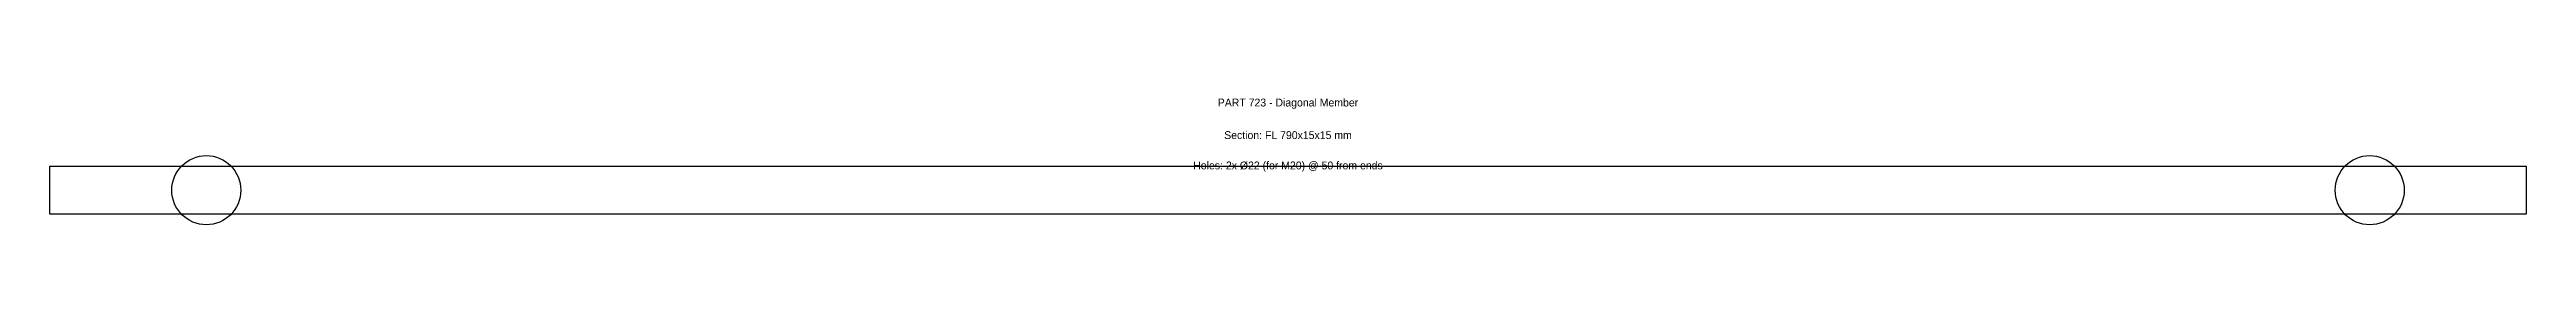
# Model space of a CAD drawing. Header units: millimetres. Extents: x 0 to 790, y -4 to 37.
import ezdxf

# ---------------------------------------------------------------- set-up
doc = ezdxf.new("R2010")
doc.units = ezdxf.units.MM
doc.layers.add('ANNOTATION', color=1, linetype='Continuous')
doc.layers.add('GEOMETRY', color=7, linetype='Continuous')

msp = doc.modelspace()

# ---------------------------------------------------------------- linework, layer by layer
at = {"layer": 'GEOMETRY'}
msp.add_lwpolyline([(0, 0), (790, 0), (790, 15), (0, 15), (0, 0)], dxfattribs=at)
for centre in [(50, 7.5), (740, 7.5)]:
    msp.add_circle(centre, 11, dxfattribs=at)

# ---------------------------------------------------------------- texts
at = {"layer": 'ANNOTATION', "char_height": 2.5, "attachment_point": 5}
for s, insert in [('PART 723 - Diagonal Member', (395, 35)), ('Section: FL 790x15x15 mm', (395, 25)), ('Holes: 2x Ø22 (for M20) @ 50 from ends', (395, 15))]:
    msp.add_mtext(s, dxfattribs=dict(at, insert=insert))

doc.saveas('drawing.dxf')
